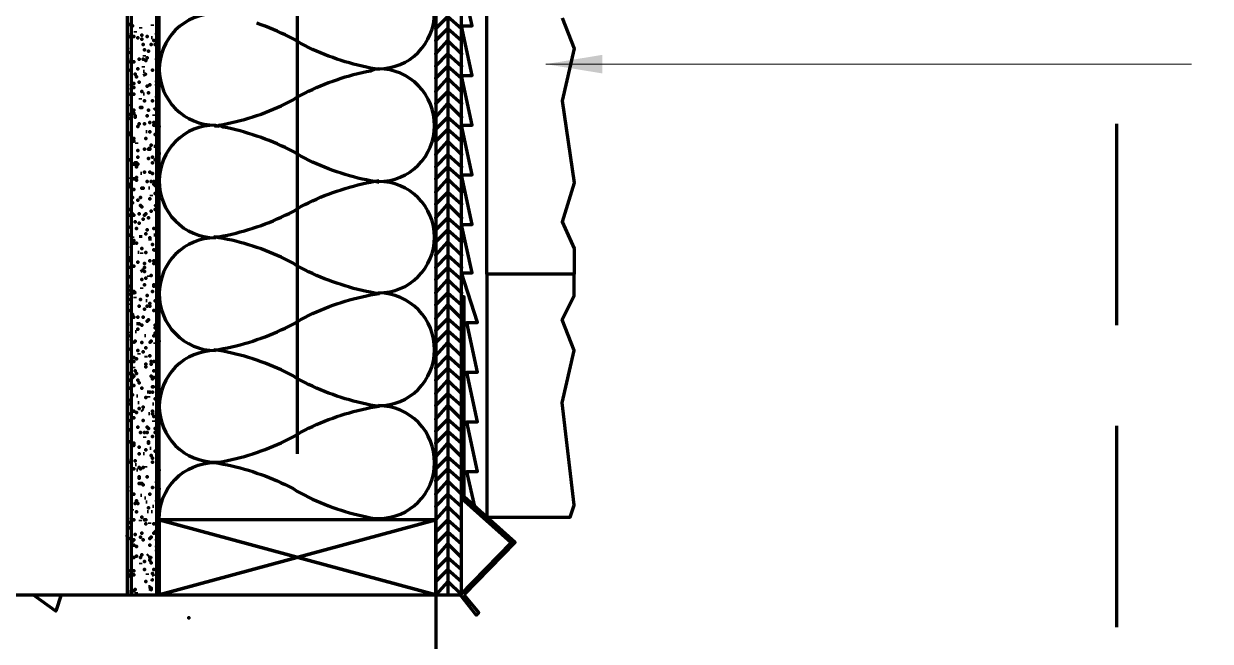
# Model space of a CAD drawing. Extents: x 3 to 185, y 0 to 385.
# Drawn here: x 82.69 to 106.26, y 58.23 to 70.49 of the extents above; entities that cross this region are included whole.
import ezdxf

# ---------------------------------------------------------------- set-up
doc = ezdxf.new("R2010")
doc.units = 0
doc.header["$MEASUREMENT"] = 0
for name, color, linetype, lineweight in [('Dt-Iden', 3, 'Continuous', 20), ('Dt-Line 1', 9, 'Continuous', 0), ('Dt-Line 3', 7, 'Continuous', 15), ('Dt-Line 5', 54, 'Continuous', 50), ('Dt-Text', 121, 'Continuous', 20)]:
    doc.layers.add(name, color=color, linetype=linetype, lineweight=lineweight)
doc.styles.get("Standard").update_dxf_attribs({"font": 'Arial.ttf'})
doc.dimstyles.new('1 Inch', dxfattribs={"dimtxt": 1.09375, "dimasz": 1.125, "dimexe": 1.125, "dimexo": 0.5625, "dimgap": 0.84375, "dimtad": 1, "dimdec": 4, "dimzin": 3, "dimdsep": 46, "dimlunit": 4, "dimtxsty": 'Standard', "dimblk": 'ARCHTICK', "dimcen": 0.5625, "dimdle": 1.125, "dimclrd": 253, "dimclre": 253, "dimclrt": 256, "dimadec": 0, "dimazin": 0, "dimtfac": 0.6, "dimtdec": 4, "dimtix": 1, "dimtmove": 2, "dimatfit": 0, "dimfxl": 1, "dimfrac": 1, "dimtolj": 1, "dimtzin": 0, "dimlwd": 9, "dimlwe": 9, "dimarcsym": 0})

# ---------------------------------------------------------------- blocks, each defined once
blk = doc.blocks.new('_ArchTick')
at = {"color": 0, "linetype": 'ByBlock', "const_width": 0.15}
blk.add_lwpolyline([(-0.5, -0.5), (0.5, 0.5)], dxfattribs=at)

msp = doc.modelspace()

# ---------------------------------------------------------------- linework, layer by layer
at = {"layer": 'Dt-Iden', "linetype": 'Continuous', "lineweight": 211}
for p, q in [((88.135, 61.94667), (88.135, 81.94667)), ((104.40167, 68.50667), (104.40167, 64.50667)), ((104.40167, 62.50667), (104.40167, 58.50667))]:
    msp.add_line(p, q, dxfattribs=at)
at = {"layer": 'Dt-Line 1', "linetype": 'Continuous', "lineweight": 158}
for p, q in [((85.255, 70.45334), (85.255, 70.48)), ((84.90833, 70.34667), (84.90833, 70.32)), ((85.015, 70.42667), (85.015, 70.4)), ((85.255, 70.21333), (85.22833, 70.21333)), ((84.82833, 69.92), (84.82833, 69.89333)), ((85.095, 69.84), (85.095, 69.86667)), ((85.06833, 69.65333), (85.06833, 69.62667)), ((85.095, 69.54667), (85.06833, 69.54667)), ((85.36167, 69.70667), (85.36167, 69.73333)), ((85.335, 69.33333), (85.335, 69.36)), ((85.095, 69.09333), (85.06833, 69.09333)), ((85.015, 68.98667), (85.015, 69.01333)), ((84.82833, 68.8), (84.80167, 68.8)), ((85.28167, 68.69333), (85.28167, 68.66667)), ((84.855, 68.4), (84.82833, 68.4)), ((84.935, 68.13334), (84.935, 68.10667)), ((85.14833, 68.34667), (85.12167, 68.34667)), ((85.38833, 68.29334), (85.36167, 68.29334)), ((85.30833, 68.05333), (85.28167, 68.05333)), ((84.775, 67.41333), (84.775, 67.44)), ((84.855, 67.57333), (84.82833, 67.57333)), ((85.04167, 67.52), (85.015, 67.52)), ((85.20167, 67.22667), (85.175, 67.22667)), ((85.22833, 67.09333), (85.22833, 67.06667)), ((84.775, 66.58667), (84.74833, 66.58667)), ((84.855, 66.26667), (84.855, 66.24)), ((85.30833, 66.29334), (85.28167, 66.29334)), ((84.80167, 65.78667), (84.775, 65.78667)), ((84.98833, 65.94667), (84.96167, 65.94667)), ((85.04167, 65.92), (85.04167, 65.94667)), ((84.80167, 65.65333), (84.775, 65.65333)), ((85.175, 65.49333), (85.175, 65.46667)), ((84.90833, 65.04), (84.90833, 65.06667)), ((85.04167, 65.22667), (85.04167, 65.25333)), ((84.775, 64.93333), (84.775, 64.90667)), ((85.14833, 64.98667), (85.12167, 64.98667)), ((85.38833, 64.85333), (85.36167, 64.85333)), ((84.80167, 64.34667), (84.80167, 64.37333)), ((84.935, 64.37333), (84.90833, 64.37333)), ((85.335, 64.4), (85.30833, 64.4)), ((85.12167, 64.29334), (85.095, 64.29334)), ((85.30833, 64.13334), (85.30833, 64.16)), ((84.98833, 63.92), (84.98833, 63.94667)), ((85.12167, 63.89333), (85.12167, 63.86667)), ((84.88167, 63.65333), (84.88167, 63.68)), ((85.36167, 63.86667), (85.36167, 63.84)), ((84.80167, 62.93333), (84.775, 62.93333)), ((84.96167, 63.09333), (84.935, 63.09333)), ((84.98833, 62.96), (84.96167, 62.96)), ((85.175, 63.09333), (85.175, 63.06667)), ((85.28167, 62.93333), (85.255, 62.93333)), ((85.06833, 62.8), (85.04167, 62.82667)), ((85.20167, 62.74667), (85.175, 62.74667)), ((85.28167, 62.58667), (85.28167, 62.61334)), ((85.095, 62.29334), (85.095, 62.26667)), ((85.22833, 62.05333), (85.20167, 62.05333)), ((85.095, 61.94667), (85.06833, 61.94667)), ((85.38833, 61.76), (85.36167, 61.73333)), ((84.935, 61.73333), (84.90833, 61.73333)), ((84.96167, 61.62667), (84.935, 61.62667)), ((85.12167, 61.68), (85.12167, 61.70667)), ((84.82833, 61.28), (84.82833, 61.30667)), ((84.82833, 61.2), (84.82833, 61.22667)), ((85.04167, 61.12), (85.015, 61.12)), ((85.12167, 61.06667), (85.095, 61.06667)), ((84.855, 60.82667), (84.855, 60.85333)), ((85.14833, 60.98667), (85.12167, 60.98667)), ((85.28167, 60.90667), (85.255, 60.90667)), ((85.015, 60.61334), (85.015, 60.64)), ((85.175, 60.8), (85.14833, 60.8)), ((85.20167, 60.56), (85.20167, 60.58667)), ((85.255, 60.8), (85.22833, 60.8)), ((85.175, 59.94667), (85.14833, 59.92)), ((85.015, 59.78667), (85.015, 59.76)), ((85.335, 59.78667), (85.30833, 59.78667)), ((85.14833, 59.57333), (85.14833, 59.54667)), ((84.935, 59.17333), (84.935, 59.2))]:
    msp.add_line(p, q, dxfattribs=at)
for points in [[(91.38833, 84.90667), (91.12167, 85.14667), (91.12167, 59.14667), (91.12167, 59.14667)], [(84.80167, 70.48), (84.80167, 70.48), (84.80167, 70.48003)], [(89.75755, 67.34226), (89.67169, 67.35662), (89.58614, 67.37245), (89.50094, 67.38974), (89.41608, 67.40848), (89.3316, 67.42867), (89.24751, 67.4503), (89.16383, 67.47336), (89.08058, 67.49785), (88.99777, 67.52377), (88.91542, 67.5511), (88.83356, 67.57984), (88.7522, 67.60998), (88.67135, 67.64152), (88.59104, 67.67445), (88.51128, 67.70877), (88.4321, 67.74446), (88.35351, 67.78153), (88.27553, 67.81996), (88.19817, 67.85976), (88.12146, 67.91267), (88.04474, 67.95381), (87.96738, 67.99359), (87.88939, 68.03202), (87.81079, 68.06908), (87.7316, 68.10476), (87.65184, 68.13907), (87.57153, 68.172), (87.49068, 68.20353), (87.40931, 68.23366), (87.32745, 68.26239), (87.2451, 68.28972), (87.16229, 68.31562), (87.07904, 68.3401), (86.99535, 68.36316), (86.91126, 68.38478), (86.82678, 68.40496), (86.74193, 68.42369), (86.65672, 68.44097), (86.57164, 68.47663), (86.65719, 68.49246), (86.7424, 68.50974), (86.82725, 68.52848), (86.91173, 68.54867), (86.99582, 68.5703), (87.0795, 68.59336), (87.16276, 68.61785), (87.24556, 68.64377), (87.32791, 68.6711), (87.40977, 68.69984), (87.49114, 68.72998), (87.57198, 68.76152), (87.65229, 68.79445), (87.73205, 68.82876), (87.81123, 68.86446), (87.88982, 68.90152), (87.96781, 68.93996), (88.04516, 68.97975), (88.12146, 69.03244), (88.19817, 69.07359), (88.27553, 69.11338), (88.35351, 69.15181), (88.4321, 69.18888), (88.51128, 69.22457), (88.59104, 69.25889), (88.67135, 69.29182), (88.7522, 69.32336), (88.83356, 69.3535), (88.91542, 69.38224), (88.99777, 69.40957), (89.08058, 69.43548), (89.16383, 69.45997), (89.24751, 69.48304), (89.3316, 69.50467), (89.41608, 69.52485), (89.50094, 69.54359), (89.58614, 69.56088), (89.67169, 69.59662), (89.75755, 69.59107), (89.67169, 69.59662), (89.58614, 69.61245), (89.50094, 69.62974), (89.41608, 69.64848), (89.3316, 69.66867), (89.24751, 69.69029), (89.16383, 69.71336), (89.08058, 69.73785), (88.99777, 69.76376), (88.91542, 69.79109), (88.83356, 69.81983), (88.7522, 69.84998), (88.67135, 69.88152), (88.59104, 69.91445), (88.51128, 69.94876), (88.4321, 69.98446), (88.35351, 70.02152), (88.27553, 70.05996), (88.19817, 70.09975), (88.12146, 70.15267), (88.04474, 70.19381), (87.96738, 70.23359), (87.88939, 70.27202), (87.81079, 70.30908), (87.7316, 70.34476), (87.65184, 70.37907), (87.57153, 70.41199), (87.49068, 70.44353), (87.40931, 70.47366), (87.32745, 70.50239)], [(90.88167, 70.4), (91.12167, 70.64), (91.38833, 70.4), (91.38833, 70.4)], [(84.775, 70.24), (84.775, 70.24), (84.775, 70.24002)], [(84.82833, 70.29334), (84.82833, 70.29334), (84.82833, 70.29336)], [(84.855, 70.45334), (84.855, 70.45334), (84.855, 70.45336)], [(84.88167, 70.24), (84.88167, 70.24), (84.88167, 70.24002)], [(85.04167, 70.26667), (85.04167, 70.26667), (85.04167, 70.26669)], [(85.14833, 70.24), (85.14833, 70.24), (85.14833, 70.24002)], [(85.335, 70.29334), (85.36167, 70.21333)], [(90.88167, 70.16), (91.12167, 70.4), (91.38833, 70.16), (91.38833, 70.16)], [(84.82833, 70.21333), (84.82833, 70.21333), (84.82833, 70.21336)], [(84.96167, 70.21333), (84.96167, 70.21333), (84.96167, 70.21336)], [(85.04167, 70.18667), (85.04167, 70.18667), (85.04167, 70.18669)], [(85.06833, 70.08), (85.06833, 70.08), (85.06833, 70.08002)], [(85.22833, 70.08), (85.22833, 70.08), (85.22833, 70.08002)], [(85.28167, 70.16), (85.28167, 70.16), (85.28167, 70.16002)], [(90.88167, 69.89333), (91.12167, 70.16), (91.38833, 69.89333), (91.38833, 69.89333)], [(84.775, 69.92), (84.775, 69.92), (84.775, 69.92002)], [(84.82833, 70), (84.82833, 70), (84.82833, 70.00002)], [(84.82833, 69.78667), (84.82833, 69.78667), (84.82833, 69.7867)], [(84.98833, 69.78667), (84.98833, 69.78667), (84.98833, 69.7867)], [(85.06833, 69.78667), (85.06833, 69.78667), (85.06833, 69.7867)], [(85.095, 69.97334), (85.095, 69.97334), (85.095, 69.97336)], [(85.14833, 69.81334), (85.14833, 69.81334), (85.14833, 69.81336)], [(85.175, 69.94667), (85.175, 69.94667), (85.175, 69.9467)], [(85.335, 69.78667), (85.335, 69.78667), (85.335, 69.7867)], [(90.88167, 69.65333), (91.12167, 69.89333), (91.38833, 69.65333), (91.38833, 69.65333)], [(84.775, 69.73333), (84.775, 69.73333), (84.775, 69.73336)], [(84.775, 69.57333), (84.775, 69.57333), (84.775, 69.57336)], [(84.88167, 69.73333), (84.88167, 69.73333), (84.88167, 69.73336)], [(84.96167, 69.6), (84.96167, 69.6), (84.96167, 69.60002)], [(85.12167, 69.76), (85.12167, 69.76), (85.12167, 69.76002)], [(85.255, 69.57333), (85.255, 69.57333), (85.255, 69.57336)], [(90.88167, 69.41333), (91.12167, 69.65333), (91.38833, 69.41333), (91.38833, 69.41333)], [(84.88167, 69.30667), (84.88167, 69.30667), (84.88167, 69.3067)], [(84.90833, 69.49333), (84.90833, 69.49333), (84.90833, 69.49336)], [(84.935, 69.44), (84.935, 69.44), (84.935, 69.44002)], [(84.98833, 69.33333), (84.98833, 69.33333), (84.98833, 69.33336)], [(85.06833, 69.46667), (85.12167, 69.49333), (85.095, 69.49333)], [(85.36167, 69.46667), (85.36167, 69.46667), (85.36167, 69.4667)], [(90.88167, 69.14667), (91.12167, 69.41333), (91.38833, 69.14667), (91.38833, 69.14667)], [(84.775, 69.09333), (84.775, 69.09333), (84.775, 69.09336)], [(84.82833, 69.28), (84.82833, 69.28), (84.82833, 69.28003)], [(84.82833, 69.2), (84.82833, 69.2), (84.82833, 69.20002)], [(84.88167, 69.22667), (84.88167, 69.22667), (84.88167, 69.22669)], [(85.04167, 69.14667), (85.04167, 69.14667), (85.04167, 69.1467)], [(85.14833, 69.25333), (85.14833, 69.25333), (85.14833, 69.25336)], [(85.175, 69.12), (85.175, 69.12), (85.175, 69.12003)], [(85.20167, 69.28), (85.20167, 69.28), (85.20167, 69.28003)], [(85.335, 69.28), (85.335, 69.28), (85.335, 69.28003)], [(85.36167, 69.22667), (85.36167, 69.22667), (85.36167, 69.22669)], [(90.88167, 68.90667), (91.12167, 69.14667), (91.38833, 68.90667), (91.38833, 68.90667)], [(84.80167, 68.85333), (84.82833, 68.88), (84.82833, 68.85333)], [(85.095, 68.96), (85.095, 68.96), (85.095, 68.96003)], [(85.255, 68.96), (85.255, 68.96), (85.255, 68.96003)], [(90.88167, 68.64), (91.12167, 68.90667), (91.38833, 68.64), (91.38833, 68.64)], [(84.775, 68.61334), (84.775, 68.61334), (84.775, 68.61336)], [(84.80167, 68.69333), (84.80167, 68.69333), (84.80167, 68.69336)], [(84.88167, 68.77333), (84.88167, 68.77333), (84.88167, 68.77336)], [(84.88167, 68.72), (84.88167, 68.72), (84.88167, 68.72002)], [(85.14833, 68.66667), (85.14833, 68.66667), (85.14833, 68.66669)], [(85.175, 68.77333), (85.175, 68.77333), (85.175, 68.77336)], [(85.36167, 68.72), (85.36167, 68.77333), (85.30833, 68.8), (85.28167, 68.77333)], [(90.88167, 68.4), (91.12167, 68.64), (91.38833, 68.4), (91.38833, 68.4)], [(84.96167, 68.45334), (84.96167, 68.45334), (84.96167, 68.45336)], [(84.98833, 68.50667), (84.98833, 68.50667), (84.98833, 68.50669)], [(85.095, 68.50667), (85.095, 68.50667), (85.095, 68.50669)], [(85.20167, 68.53333), (85.20167, 68.53333), (85.20167, 68.53336)], [(85.28167, 68.53333), (85.28167, 68.53333), (85.28167, 68.53336)], [(85.28167, 68.48), (85.28167, 68.48), (85.28167, 68.48003)], [(85.38833, 68.45334), (85.36167, 68.42667), (85.335, 68.45334)], [(86.48578, 68.46226), (86.57118, 68.45679), (86.48531, 68.47114)], [(90.88167, 68.16), (91.12167, 68.4), (91.38833, 68.16), (91.38833, 68.16)], [(84.88167, 68.16), (84.88167, 68.16), (84.88167, 68.16002)], [(85.12167, 68.21333), (85.12167, 68.21333), (85.12167, 68.21336)], [(85.20167, 68.34667), (85.20167, 68.34667), (85.20167, 68.34669)], [(85.30833, 68.29334), (85.30833, 68.29334), (85.30833, 68.29336)], [(85.36167, 68.21333), (85.36167, 68.21333), (85.36167, 68.21336)], [(90.88167, 67.89333), (91.12167, 68.16), (91.38833, 67.89333), (91.38833, 67.89333)], [(84.96167, 67.97334), (84.96167, 67.97334), (84.96167, 67.97336)], [(85.095, 68), (85.095, 68), (85.095, 68.00002)], [(85.22833, 68.08), (85.22833, 68.08), (85.22833, 68.08002)], [(90.88167, 67.65333), (91.12167, 67.89333), (91.38833, 67.65333), (91.38833, 67.65333)], [(84.80167, 67.78667), (84.80167, 67.78667), (84.80167, 67.7867)], [(84.90833, 67.70667), (84.96167, 67.70667), (84.90833, 67.70667), (84.90833, 67.70667), (84.88167, 67.70669)], [(84.935, 67.65333), (84.935, 67.65333), (84.935, 67.65336)], [(84.96167, 67.84), (84.96167, 67.84), (84.96167, 67.84002)], [(85.175, 67.81334), (85.175, 67.81334), (85.175, 67.81336)], [(85.255, 67.84), (85.255, 67.84), (85.255, 67.84002)], [(85.255, 67.73333), (85.255, 67.73333), (85.255, 67.73336)], [(85.30833, 67.78667), (85.30833, 67.78667), (85.30833, 67.7867)], [(85.36167, 67.70667), (85.36167, 67.70667), (85.36167, 67.70669)], [(90.88167, 67.41333), (91.12167, 67.65333), (91.38833, 67.41333), (91.38833, 67.41333)], [(84.88167, 67.41333), (84.88167, 67.41333), (84.88167, 67.41336)], [(84.935, 67.44), (84.935, 67.44), (84.935, 67.44002)], [(85.095, 67.54667), (85.095, 67.54667), (85.095, 67.54669)], [(85.20167, 67.54667), (85.20167, 67.54667), (85.20167, 67.54669)], [(85.255, 67.52), (85.255, 67.52), (85.255, 67.52002)], [(90.88167, 67.14667), (91.12167, 67.41333), (91.38833, 67.14667), (91.38833, 67.14667)], [(84.775, 67.25333), (84.775, 67.30667), (84.775, 67.30667), (84.775, 67.3067)], [(84.88167, 67.2), (84.88167, 67.2), (84.88167, 67.20002)], [(84.935, 67.38667), (84.935, 67.38667), (84.935, 67.38669)], [(85.14833, 67.36), (85.14833, 67.36), (85.14833, 67.36002)], [(85.22833, 67.36), (85.22833, 67.36), (85.22833, 67.36002)], [(85.28167, 67.36), (85.28167, 67.36), (85.28167, 67.36002)], [(85.36167, 67.2), (85.36167, 67.2), (85.36167, 67.20002)], [(84.96167, 66.98667), (84.96167, 66.98667), (84.96167, 66.98669)], [(85.015, 67.04), (85.015, 67.04), (85.015, 67.04002)], [(85.20167, 67.01333), (85.20167, 67.01333), (85.20167, 67.01336)], [(85.30833, 67.12), (85.30833, 67.12), (85.30833, 67.12003)], [(85.36167, 67.12), (85.36167, 67.12), (85.36167, 67.12003)], [(85.36167, 67.01333), (85.36167, 67.01333), (85.36167, 67.01336)], [(90.88167, 66.90667), (91.12167, 67.14667), (91.38833, 66.90667), (91.38833, 66.90667)], [(84.80167, 66.8), (84.80167, 66.8), (84.80167, 66.80003)], [(84.855, 66.93333), (84.855, 66.93333), (84.855, 66.93336)], [(84.98833, 66.72), (84.98833, 66.72), (84.98833, 66.72002)], [(85.22833, 66.77333), (85.22833, 66.77333), (85.22833, 66.77336)], [(85.30833, 66.8), (85.30833, 66.8), (85.30833, 66.80003)], [(90.88167, 66.64), (91.12167, 66.90667), (91.38833, 66.64), (91.38833, 66.64)], [(84.80167, 66.69333), (84.80167, 66.69333), (84.80167, 66.69336)], [(84.90833, 66.56), (84.90833, 66.56), (84.90833, 66.56002)], [(84.98833, 66.53333), (84.98833, 66.53333), (84.98833, 66.53336)], [(85.06833, 66.61334), (85.06833, 66.61334), (85.06833, 66.61336)], [(85.175, 66.64), (85.175, 66.64), (85.175, 66.64003)], [(90.88167, 66.4), (91.12167, 66.64), (91.38833, 66.4), (91.38833, 66.4)], [(84.775, 66.45334), (84.775, 66.45334), (84.775, 66.45336)], [(84.935, 66.42667), (84.935, 66.42667), (84.935, 66.42669)], [(85.015, 66.29334), (85.015, 66.26667), (85.015, 66.24)], [(85.12167, 66.32), (85.12167, 66.32), (85.12167, 66.32002)], [(85.14833, 66.4), (85.14833, 66.4), (85.14833, 66.40002)], [(85.20167, 66.24), (85.20167, 66.18667)], [(85.28167, 66.42667), (85.28167, 66.42667), (85.28167, 66.42669)], [(85.36167, 66.4), (85.36167, 66.4), (85.36167, 66.40002)], [(90.88167, 66.16), (91.12167, 66.4), (91.38833, 66.16), (91.38833, 66.16)], [(84.82833, 66.05333), (84.82833, 66.05333), (84.82833, 66.05336)], [(84.88167, 66.13334), (84.88167, 66.13334), (84.88167, 66.13336)], [(84.935, 66.13334), (84.935, 66.13334), (84.935, 66.13336)], [(85.04167, 66.02667), (85.04167, 66.02667), (85.04167, 66.02669)], [(85.255, 66.10667), (85.255, 66.10667), (85.255, 66.10669)], [(85.36167, 65.94667), (85.335, 65.97334), (85.28167, 66)], [(85.36167, 66.18667), (85.36167, 66.18667), (85.36167, 66.18669)], [(90.88167, 65.89333), (91.12167, 66.16), (91.38833, 65.89333), (91.38833, 65.89333)], [(84.80167, 65.84), (84.80167, 65.84), (84.80167, 65.84002)], [(84.96167, 65.76), (84.96167, 65.76), (84.96167, 65.76002)], [(85.12167, 65.94667), (85.12167, 65.94667), (85.12167, 65.9467)], [(85.20167, 65.78667), (85.20167, 65.78667), (85.20167, 65.7867)], [(85.28167, 65.78667), (85.28167, 65.78667), (85.28167, 65.7867)], [(90.88167, 65.65333), (91.12167, 65.89333), (91.38833, 65.65333), (91.38833, 65.65333)], [(84.88167, 65.68), (84.88167, 65.68), (84.88167, 65.68002)], [(85.015, 65.57333), (85.06833, 65.6), (85.04167, 65.6)], [(85.095, 65.73333), (85.095, 65.73333), (85.095, 65.73336)], [(85.095, 65.65333), (85.095, 65.65333), (85.095, 65.65336)], [(85.095, 65.57333), (85.095, 65.57333), (85.095, 65.57336)], [(85.28167, 65.73333), (85.28167, 65.73333), (85.28167, 65.73336)], [(85.36167, 65.68), (85.36167, 65.68), (85.36167, 65.68002)], [(90.88167, 65.41333), (91.12167, 65.65333), (91.38833, 65.41333), (91.38833, 65.41333)], [(84.80167, 65.46667), (84.80167, 65.46667), (84.80167, 65.4667)], [(85.04167, 65.41333), (85.04167, 65.41333), (85.04167, 65.41336)], [(85.095, 65.30667), (85.095, 65.30667), (85.095, 65.3067)], [(85.12167, 65.44), (85.12167, 65.44), (85.12167, 65.44002)], [(85.22833, 65.49333), (85.22833, 65.49333), (85.22833, 65.49336)], [(90.88167, 65.14667), (91.12167, 65.41333), (91.38833, 65.14667), (91.38833, 65.14667)], [(84.775, 65.28), (84.775, 65.28), (84.775, 65.28003)], [(84.775, 65.2), (84.775, 65.2), (84.775, 65.20002)], [(84.775, 65.12), (84.775, 65.12), (84.775, 65.12003)], [(85.14833, 65.09333), (85.14833, 65.09333), (85.14833, 65.09336)], [(85.255, 65.17333), (85.255, 65.17333), (85.255, 65.17336)], [(85.36167, 65.25333), (85.36167, 65.2), (85.36167, 65.2)], [(90.88167, 64.90667), (91.12167, 65.14667), (91.38833, 64.90667), (91.38833, 64.90667)], [(84.775, 65.01333), (84.775, 65.01333), (84.775, 65.01336)], [(84.98833, 64.88), (84.98833, 64.88), (84.98833, 64.88002)], [(85.015, 65.01333), (85.015, 65.01333), (85.015, 65.01336)], [(85.095, 64.82667), (85.095, 64.82667), (85.095, 64.82669)], [(85.14833, 64.88), (85.14833, 64.88), (85.14833, 64.88002)], [(85.20167, 64.93333), (85.20167, 64.93333), (85.20167, 64.93336)], [(85.20167, 64.88), (85.20167, 64.88), (85.20167, 64.88002)], [(85.30833, 64.98667), (85.30833, 64.98667), (85.30833, 64.98669)], [(90.88167, 64.64), (91.12167, 64.90667), (91.38833, 64.64), (91.38833, 64.64)], [(84.775, 64.8), (84.775, 64.8), (84.775, 64.80003)], [(84.855, 64.72), (84.855, 64.72), (84.855, 64.72002)], [(84.96167, 64.66667), (84.96167, 64.66667), (84.96167, 64.66669)], [(85.06833, 64.66667), (85.06833, 64.66667), (85.06833, 64.66669)], [(85.28167, 64.8), (85.28167, 64.8), (85.28167, 64.80003)], [(85.36167, 64.66667), (85.36167, 64.66667), (85.36167, 64.66669)], [(90.88167, 64.4), (91.12167, 64.64), (91.38833, 64.4), (91.38833, 64.4)], [(84.98833, 64.53333), (84.935, 64.53333)], [(84.96167, 64.42667), (84.96167, 64.42667), (84.96167, 64.42669)], [(85.04167, 64.50667), (85.04167, 64.50667), (85.04167, 64.50669)], [(85.30833, 64.50667), (85.30833, 64.50667), (85.30833, 64.50669)], [(85.30833, 64.45334), (85.30833, 64.45334), (85.30833, 64.45336)], [(85.30833, 64.34667), (85.30833, 64.34667), (85.30833, 64.34669)], [(90.88167, 64.16), (91.12167, 64.4), (91.38833, 64.16), (91.38833, 64.16)], [(84.775, 64.29334), (84.775, 64.29334), (84.775, 64.29336)], [(84.82833, 64.21333), (84.82833, 64.21333), (84.82833, 64.21336)], [(85.04167, 64.16), (85.04167, 64.16), (85.04167, 64.16002)], [(85.28167, 64.29334), (85.28167, 64.29334), (85.28167, 64.29336)], [(90.88167, 63.89333), (91.12167, 64.16), (91.38833, 63.89333), (91.38833, 63.89333)], [(84.775, 64.02667), (84.775, 64.02667), (84.775, 64.02669)], [(84.96167, 64), (84.96167, 64), (84.96167, 64.00002)], [(85.06833, 63.97334), (85.06833, 63.97334), (85.06833, 63.97336)], [(85.12167, 64.05333), (85.12167, 64.05333), (85.12167, 64.05336)], [(85.20167, 63.89333), (85.20167, 63.89333), (85.20167, 63.89336)], [(90.88167, 63.65333), (91.12167, 63.89333), (91.38833, 63.65333), (91.38833, 63.65333)], [(84.775, 63.78667), (84.775, 63.78667), (84.775, 63.7867)], [(84.88167, 63.86667), (84.88167, 63.86667), (84.88167, 63.86669)], [(84.88167, 63.78667), (84.88167, 63.78667), (84.88167, 63.7867)], [(84.935, 63.84), (84.935, 63.84), (84.935, 63.84002)], [(85.12167, 63.73333), (85.12167, 63.73333), (85.12167, 63.73336)], [(85.12167, 63.68), (85.12167, 63.68), (85.12167, 63.68002)], [(85.22833, 63.78667), (85.22833, 63.78667), (85.22833, 63.7867)], [(85.22833, 63.73333), (85.22833, 63.73333), (85.22833, 63.73336)], [(85.28167, 63.78667), (85.28167, 63.78667), (85.28167, 63.7867)], [(85.36167, 63.65333), (85.36167, 63.65333), (85.36167, 63.65336)], [(90.88167, 63.41333), (91.12167, 63.65333), (91.38833, 63.41333), (91.38833, 63.41333)], [(84.80167, 63.54667), (84.80167, 63.54667), (84.80167, 63.54669)], [(84.80167, 63.41333), (84.80167, 63.41333), (84.80167, 63.41336)], [(84.90833, 63.6), (84.90833, 63.6), (84.90833, 63.60002)], [(84.935, 63.54667), (84.935, 63.54667), (84.935, 63.54669)], [(84.96167, 63.41333), (84.96167, 63.41333), (84.96167, 63.41336)], [(85.22833, 63.49333), (85.22833, 63.49333), (85.22833, 63.49336)], [(85.28167, 63.6), (85.28167, 63.6), (85.28167, 63.60002)], [(85.36167, 63.44), (85.36167, 63.44), (85.36167, 63.44002)], [(90.88167, 63.14667), (91.12167, 63.41333), (91.38833, 63.14667), (91.38833, 63.14667)], [(84.88167, 63.30667), (84.88167, 63.30667), (84.88167, 63.3067)], [(84.98833, 63.36), (84.98833, 63.36), (84.98833, 63.36002)], [(85.04167, 63.25333), (85.04167, 63.25333), (85.04167, 63.25336)], [(85.20167, 63.17333), (85.14833, 63.17333)], [(85.255, 63.17333), (85.255, 63.17333), (85.255, 63.17336)], [(84.775, 63.01333), (84.775, 63.01333), (84.775, 63.01336)], [(85.12167, 63.06667), (85.12167, 63.06667), (85.12167, 63.06669)], [(85.30833, 63.04), (85.30833, 63.04), (85.30833, 63.04002)], [(85.36167, 63.14667), (85.36167, 63.14667), (85.36167, 63.1467)], [(90.88167, 62.90667), (91.12167, 63.14667), (91.38833, 62.90667), (91.38833, 62.90667)], [(84.775, 62.74667), (84.775, 62.74667), (84.775, 62.74669)], [(84.88167, 62.8), (84.88167, 62.8), (84.88167, 62.80003)], [(84.935, 62.77333), (84.935, 62.77333), (84.935, 62.77336)], [(84.98833, 62.85333), (84.98833, 62.85333), (84.98833, 62.85336)], [(85.06833, 62.88), (85.06833, 62.88), (85.06833, 62.88002)], [(85.255, 62.8), (85.255, 62.8), (85.255, 62.80003)], [(85.255, 62.74667), (85.255, 62.74667), (85.255, 62.74669)], [(85.335, 62.77333), (85.335, 62.77333), (85.335, 62.77336)], [(90.88167, 62.64), (91.12167, 62.90667), (91.38833, 62.64), (91.38833, 62.64)], [(84.775, 62.61334), (84.775, 62.61334), (84.775, 62.61336)], [(84.88167, 62.66667), (84.88167, 62.66667), (84.88167, 62.66669)], [(84.96167, 62.48), (84.96167, 62.48), (84.96167, 62.48003)], [(85.06833, 62.61334), (85.06833, 62.61334), (85.06833, 62.61336)], [(85.28167, 62.69333), (85.28167, 62.69333), (85.28167, 62.69336)], [(90.88167, 62.4), (91.12167, 62.64), (91.38833, 62.4), (91.38833, 62.4)], [(85.015, 62.37333), (85.015, 62.37333), (85.015, 62.37336)], [(85.095, 62.37333), (85.095, 62.37333), (85.095, 62.37336)], [(85.14833, 62.37333), (85.14833, 62.37333), (85.14833, 62.37336)], [(85.255, 62.29334), (85.255, 62.29334), (85.255, 62.29336)], [(85.30833, 62.45334), (85.30833, 62.45334), (85.30833, 62.45336)], [(85.30833, 62.37333), (85.30833, 62.37333), (85.30833, 62.37336)], [(90.88167, 62.16), (91.12167, 62.4), (91.38833, 62.16), (91.38833, 62.16)], [(84.80167, 62.18667), (84.80167, 62.18667), (84.80167, 62.18669)], [(84.98833, 62.08), (84.98833, 62.08), (84.98833, 62.08002)], [(85.12167, 62.02667), (85.12167, 62.02667), (85.12167, 62.02669)], [(85.30833, 62), (85.30833, 62), (85.30833, 62.00002)], [(85.36167, 62.18667), (85.36167, 62.13334)], [(90.88167, 61.89333), (91.12167, 62.16), (91.38833, 61.89333), (91.38833, 61.89333)], [(84.775, 61.78667), (84.775, 61.78667), (84.775, 61.7867)], [(84.82833, 61.84), (84.82833, 61.84), (84.82833, 61.84002)], [(84.90833, 61.81334), (84.90833, 61.81334), (84.90833, 61.81336)], [(84.98833, 61.94667), (84.98833, 61.94667), (84.98833, 61.9467)], [(85.22833, 61.92), (85.22833, 61.92), (85.22833, 61.92002)], [(85.255, 61.86667), (85.255, 61.86667), (85.255, 61.86669)], [(85.255, 61.78667), (85.255, 61.78667), (85.255, 61.7867)], [(90.88167, 61.65333), (91.12167, 61.89333), (91.38833, 61.65333), (91.38833, 61.65333)], [(84.88167, 61.65333), (84.88167, 61.65333), (84.88167, 61.65336)], [(85.06833, 61.68), (85.06833, 61.68), (85.06833, 61.68002)], [(90.88167, 61.41333), (91.12167, 61.65333), (91.38833, 61.41333), (91.38833, 61.41333)], [(85.14833, 61.49333), (85.14833, 61.49333), (85.14833, 61.49336)], [(85.335, 61.38667), (85.335, 61.38667), (85.335, 61.38669)], [(85.36167, 61.49333), (85.36167, 61.49333), (85.36167, 61.49336)], [(90.88167, 61.14667), (91.12167, 61.41333), (91.38833, 61.14667)], [(84.88167, 61.14667), (84.88167, 61.14667), (84.88167, 61.1467)], [(85.20167, 61.14667), (85.20167, 61.14667), (85.20167, 61.1467)], [(85.255, 61.28), (85.255, 61.28), (85.255, 61.28003)], [(85.335, 61.28), (85.335, 61.28), (85.335, 61.28003)], [(85.36167, 61.14667), (85.36167, 61.14667), (85.36167, 61.1467)], [(85.38833, 61.25333), (85.38833, 61.25333), (85.38833, 61.25336)], [(90.88167, 60.90667), (91.12167, 61.14667), (91.38833, 60.90667)], [(84.90833, 60.96), (84.90833, 60.96), (84.90833, 60.96003)], [(84.935, 61.01333), (84.935, 61.01333), (84.935, 61.01336)], [(84.96167, 60.96), (84.96167, 60.96), (84.96167, 60.96003)], [(85.175, 60.88), (85.175, 60.88), (85.175, 60.88002)], [(90.88167, 60.64), (91.12167, 60.90667), (91.38833, 60.64)], [(84.80167, 60.58667), (84.80167, 60.58667), (84.80167, 60.58669)], [(84.855, 60.64003), (84.88167, 60.64003)], [(84.935, 60.8), (84.935, 60.8), (84.935, 60.80003)], [(85.04167, 60.69333), (85.04167, 60.69333), (85.04167, 60.69336)], [(90.88167, 60.4), (91.12167, 60.64), (91.38833, 60.4)], [(84.80167, 60.48), (84.80167, 60.48), (84.80167, 60.48003)], [(84.90833, 60.34667), (84.90833, 60.34667), (84.90833, 60.34669)], [(85.04167, 60.37333), (85.04167, 60.37333), (85.04167, 60.37336)], [(85.12167, 60.56), (85.12167, 60.56), (85.12167, 60.56002)], [(85.28167, 60.56), (85.28167, 60.56), (85.28167, 60.56002)], [(85.335, 60.42667), (85.28167, 60.37333), (85.28167, 60.37333), (85.28167, 60.37336)], [(90.88167, 60.16), (91.12167, 60.4), (91.38833, 60.16)], [(84.74833, 60.32), (84.74833, 60.32), (84.74833, 60.32002)], [(84.775, 60.26667), (84.775, 60.26667), (84.775, 60.26669)], [(84.88167, 60.13334), (84.88167, 60.13334), (84.88167, 60.13336)], [(84.935, 60.10667), (84.935, 60.10667), (84.935, 60.10669)], [(85.015, 60.29334), (85.015, 60.29334), (85.015, 60.29336)], [(85.06833, 60.24), (85.06833, 60.24), (85.06833, 60.24002)], [(85.20167, 60.13334), (85.20167, 60.13334), (85.20167, 60.13336)], [(85.335, 60.24), (85.335, 60.24), (85.335, 60.24002)], [(90.88167, 59.89333), (91.12167, 60.16), (91.38833, 59.89333)], [(84.88167, 59.89333), (84.88167, 59.89333), (84.88167, 59.89336)], [(84.935, 59.92), (84.935, 59.92), (84.935, 59.92002)], [(85.015, 59.89333), (85.015, 59.89333), (85.015, 59.89336)], [(85.04167, 59.94667), (85.04167, 59.94667), (85.04167, 59.9467)], [(85.335, 60.02667), (85.335, 60.02667), (85.335, 60.02669)], [(90.88167, 59.65333), (91.12167, 59.89333), (91.38833, 59.65333)], [(85.095, 59.81334), (85.095, 59.81334), (85.095, 59.81336)], [(85.095, 59.65333), (85.095, 59.65333), (85.095, 59.65336)], [(85.20167, 59.84), (85.20167, 59.84), (85.20167, 59.84002)], [(85.22833, 59.78667), (85.22833, 59.78667), (85.22833, 59.7867)], [(85.28167, 59.65333), (85.28167, 59.65333), (85.28167, 59.65336)], [(90.88167, 59.41333), (91.12167, 59.65333), (91.38833, 59.41333)], [(84.775, 59.62667), (84.775, 59.62667), (84.775, 59.6267)], [(84.88167, 59.62667), (84.88167, 59.62667), (84.88167, 59.6267)], [(84.88167, 59.54667), (84.88167, 59.54667), (84.88167, 59.54669)], [(85.12167, 59.41333), (85.12167, 59.41333), (85.12167, 59.41336)], [(85.22833, 59.46667), (85.255, 59.44), (85.255, 59.46667)], [(85.255, 59.57333), (85.28167, 59.52)], [(85.36167, 59.62667), (85.36167, 59.62667), (85.36167, 59.6267)], [(85.38833, 59.41333), (85.38833, 59.41333), (85.38833, 59.41336)], [(91.38833, 59.14667), (91.12167, 59.41333), (90.88167, 59.14667)], [(85.175, 59.30667), (85.20167, 59.30667), (85.175, 59.30667)], [(85.22833, 59.28), (85.20167, 59.22667)], [(83.44167, 59.14667), (83.335, 58.82667), (82.88167, 59.14667)], [(85.975, 58.69333), (85.975, 58.69333), (85.975, 58.69336)]]:
    msp.add_lwpolyline(points, dxfattribs=at)
for points in [[(85.36167, 60.64), (85.38834, 60.65333, -0.41421767), (86.48531, 61.77781), (86.57118, 61.76346), (86.65672, 61.74764), (86.74193, 61.73036), (86.82678, 61.71163), (86.91126, 61.69145), (86.99535, 61.66983), (87.07904, 61.64677), (87.16229, 61.62229), (87.2451, 61.59638), (87.32745, 61.56906), (87.40931, 61.54033), (87.49068, 61.51019), (87.57153, 61.47866), (87.65184, 61.44574), (87.7316, 61.41143), (87.81079, 61.37574), (87.88939, 61.33869), (87.96738, 61.30026), (88.04474, 61.26047), (88.12146, 61.20757), (88.19817, 61.16642), (88.27553, 61.12663), (88.35351, 61.0882), (88.4321, 61.05113), (88.51128, 61.01544), (88.59104, 60.98112), (88.67135, 60.94819), (88.7522, 60.91665), (88.83356, 60.88651), (88.91542, 60.85777), (88.99777, 60.83044), (89.08058, 60.80452), (89.16383, 60.78003), (89.24751, 60.75697), (89.3316, 60.73534), (89.41608, 60.71515), (89.50094, 60.69641), (89.58614, 60.67912), (89.67169, 60.66329), (89.74833, 60.66667, 0.41421325), (90.855, 61.77333, 0.41421546), (89.74833, 62.90667, 0.41421545), (90.855, 64.01333, 0.41421644), (89.74833, 65.14667, 0.41421447), (90.855, 66.25333, 0.41421546), (89.74833, 67.36, 0.41421644), (90.855, 68.46667, 0.41421447), (89.74833, 69.6, 0.41421545), (90.855, 70.70667, 0.41421424)], [(86.495, 70.69333, 0.41421545), (85.38833, 69.58667, 0.41421447), (86.495, 68.48, 0.41421424), (85.38833, 67.37333, 0.41421546), (86.495, 66.24, 0.41421447), (85.38833, 65.13334, 0.41421644), (86.495, 64, 0.41421546), (85.38833, 62.89333, 0.41421668), (86.495, 61.78667), (86.57164, 61.78329), (86.65719, 61.79912), (86.7424, 61.81641), (86.82725, 61.83515), (86.91173, 61.85534), (86.99582, 61.87696), (87.0795, 61.90003), (87.16276, 61.92452), (87.24556, 61.95043), (87.32791, 61.97776), (87.40977, 62.0065), (87.49114, 62.03664), (87.57198, 62.06818), (87.65229, 62.10111), (87.73205, 62.13543), (87.81123, 62.17112), (87.88982, 62.20819), (87.96781, 62.24662), (88.04516, 62.28642), (88.12187, 62.32756), (88.19817, 62.38025), (88.27553, 62.42004), (88.35351, 62.45847), (88.4321, 62.49554), (88.51128, 62.53123), (88.59104, 62.56555), (88.67135, 62.59848), (88.7522, 62.63002), (88.83356, 62.66016), (88.91542, 62.6889), (88.99777, 62.71623), (89.08058, 62.74215), (89.16383, 62.76664), (89.24751, 62.7897), (89.3316, 62.81133), (89.41608, 62.83152), (89.50094, 62.85026), (89.58614, 62.86755), (89.67169, 62.88338), (89.75755, 62.89774), (89.67169, 62.90329), (89.58614, 62.91912), (89.50094, 62.9364), (89.41608, 62.95514), (89.3316, 62.97533), (89.24751, 62.99696), (89.16383, 63.02002), (89.08058, 63.04452), (88.99777, 63.07043), (88.91542, 63.09776), (88.83356, 63.1265), (88.7522, 63.15664), (88.67135, 63.18818), (88.59104, 63.22111), (88.51128, 63.25543), (88.4321, 63.29112), (88.35351, 63.32819), (88.27553, 63.36662), (88.19817, 63.40642), (88.12146, 63.44756), (88.04474, 63.50048), (87.96738, 63.54026), (87.88939, 63.57869), (87.81079, 63.61575), (87.7316, 63.65143), (87.65184, 63.68574), (87.57153, 63.71866), (87.49068, 63.75019), (87.40931, 63.78033), (87.32745, 63.80906), (87.2451, 63.83638), (87.16229, 63.86229), (87.07904, 63.88677), (86.99535, 63.90982), (86.91126, 63.93145), (86.82678, 63.95162), (86.74193, 63.97036), (86.65672, 63.98764), (86.57118, 64.00346), (86.48531, 64.01781), (86.57164, 64.02329), (86.65719, 64.03912), (86.7424, 64.0564), (86.82725, 64.07515), (86.91173, 64.09533), (86.99582, 64.11696), (87.0795, 64.14003), (87.16276, 64.16452), (87.24556, 64.19043), (87.32791, 64.21776), (87.40977, 64.2465), (87.49114, 64.27665), (87.57198, 64.30819), (87.65229, 64.34112), (87.73205, 64.37544), (87.81123, 64.41113), (87.88982, 64.4482), (87.96781, 64.48663), (88.04516, 64.52642), (88.12187, 64.56757), (88.19817, 64.62025), (88.27553, 64.66004), (88.35351, 64.69847), (88.4321, 64.73554), (88.51128, 64.77123), (88.59104, 64.80555), (88.67135, 64.83848), (88.7522, 64.87002), (88.83356, 64.90016), (88.91542, 64.9289), (88.99777, 64.95623), (89.08058, 64.98215), (89.16383, 65.00664), (89.24751, 65.0297), (89.3316, 65.05133), (89.41608, 65.07152), (89.50094, 65.09026), (89.58614, 65.10755), (89.67169, 65.12338), (89.75755, 65.13775), (89.67169, 65.14329), (89.58614, 65.15912), (89.50094, 65.17641), (89.41608, 65.19515), (89.3316, 65.21534), (89.24751, 65.23697), (89.16383, 65.26003), (89.08058, 65.28452), (88.99777, 65.31043), (88.91542, 65.33776), (88.83356, 65.3665), (88.7522, 65.39665), (88.67135, 65.42818), (88.59104, 65.46112), (88.51128, 65.49543), (88.4321, 65.53113), (88.35351, 65.56819), (88.27553, 65.60662), (88.19817, 65.64642), (88.12146, 65.68756), (88.04474, 65.74047), (87.96738, 65.78026), (87.88939, 65.81868), (87.81079, 65.85574), (87.7316, 65.89143), (87.65184, 65.92574), (87.57153, 65.95866), (87.49068, 65.99019), (87.40931, 66.02033), (87.32745, 66.04906), (87.2451, 66.07638), (87.16229, 66.10229), (87.07904, 66.12677), (86.99535, 66.14983), (86.91126, 66.17145), (86.82678, 66.19163), (86.74193, 66.21036), (86.65672, 66.22764), (86.57118, 66.24346), (86.48531, 66.25781), (86.57164, 66.26329), (86.65719, 66.27912), (86.7424, 66.2964), (86.82725, 66.31514), (86.91173, 66.33533), (86.99582, 66.35696), (87.0795, 66.38002), (87.16276, 66.40452), (87.24556, 66.43043), (87.32791, 66.45776), (87.40977, 66.4865), (87.49114, 66.51664), (87.57198, 66.54818), (87.65229, 66.58111), (87.73205, 66.61543), (87.81123, 66.65112), (87.88982, 66.68819), (87.96781, 66.72662), (88.04516, 66.76642), (88.12187, 66.80756), (88.19817, 66.86025), (88.27553, 66.90004), (88.35351, 66.93847), (88.4321, 66.97554), (88.51128, 67.01123), (88.59104, 67.04555), (88.67135, 67.07848), (88.7522, 67.11002), (88.83356, 67.14016), (88.91542, 67.1689), (88.99777, 67.19623), (89.08058, 67.22215), (89.16383, 67.24664), (89.24751, 67.2697), (89.3316, 67.29133), (89.41608, 67.31152), (89.50094, 67.33026), (89.58614, 67.34755), (89.67169, 67.36338), (89.75755, 67.37774)]]:
    msp.add_lwpolyline(points, format="xyb", dxfattribs=at)
for points in [[(85.335, 70.08), (85.335, 70.08002), (85.30833, 70.08)], [(84.88167, 69.09333), (84.88167, 69.09336), (84.88167, 69.09333)], [(85.015, 68.82667), (85.015, 68.82669), (85.04167, 68.82667)], [(84.88167, 68.21333), (84.88167, 68.21336), (84.88167, 68.21333)], [(85.20167, 68), (85.175, 68), (85.175, 68.00002), (85.20167, 68.02667)], [(85.38833, 67.92), (85.38833, 67.92002), (85.38833, 67.89333)], [(85.06833, 67.22667), (85.06833, 67.22669), (85.04167, 67.22667)], [(85.30833, 67.28), (85.30833, 67.28003), (85.28167, 67.30667), (85.28167, 67.30667)], [(84.855, 67.04), (84.855, 67.04002), (84.855, 67.04)], [(84.855, 66.72), (84.855, 66.72002), (84.88167, 66.69333), (84.88167, 66.69333)], [(85.015, 66.88), (85.015, 66.88002), (85.04167, 66.85333), (85.04167, 66.85333)], [(85.095, 66.69333), (85.095, 66.69336), (85.12167, 66.72), (85.12167, 66.72)], [(85.335, 66.88), (85.335, 66.88002), (85.30833, 66.88)], [(84.88167, 66.18667), (84.88167, 66.18669), (84.855, 66.16)], [(85.36167, 65.30667), (85.36167, 65.3067), (85.36167, 65.30667)], [(84.88167, 65.14667), (84.88167, 65.17336), (84.90833, 65.14667)], [(84.88167, 64.66667), (84.88167, 64.66669), (84.88167, 64.66667)], [(85.14833, 64.58667), (85.14833, 64.58669), (85.175, 64.61334), (85.175, 64.61334)], [(84.82833, 64.53333), (84.82833, 64.53336), (84.82833, 64.50667)], [(84.90833, 64.18667), (84.90833, 64.18669), (84.88167, 64.16)], [(85.22833, 64.18667), (85.22833, 64.18669), (85.20167, 64.16)], [(85.38833, 64.18667), (85.38833, 64.18669), (85.36167, 64.16), (85.36167, 64.16)], [(84.88167, 63.49333), (84.855, 63.46667), (84.855, 63.4667), (84.88167, 63.49336), (84.855, 63.52)], [(85.28167, 63.46667), (85.28167, 63.4667), (85.255, 63.44), (85.255, 63.44)], [(85.255, 63.28), (85.255, 63.28003), (85.28167, 63.28)], [(85.14833, 62.48), (85.14833, 62.48003), (85.175, 62.45334), (85.175, 62.45334)], [(84.80167, 62.42667), (84.80167, 62.42669), (84.82833, 62.42667)], [(84.88167, 62.13334), (84.88167, 62.16002), (84.88167, 62.10667)], [(85.015, 61.65333), (85.015, 61.65336), (84.98833, 61.68), (84.98833, 61.68)], [(85.38833, 61.62667), (85.38833, 61.6267), (85.36167, 61.62667)], [(84.98833, 61.49333), (84.98833, 61.49336), (84.98833, 61.46667)], [(85.04167, 61.36), (84.98833, 61.36), (84.98833, 61.36002), (85.04167, 61.36002), (85.06833, 61.33333)], [(85.095, 60.64), (85.095, 60.64003), (85.12167, 60.64)], [(84.855, 60.21333), (84.88167, 60.24), (84.855, 60.24)], [(85.22833, 60.29334), (85.22833, 60.29336), (85.20167, 60.26667), (85.20167, 60.26667)], [(85.335, 60.10667), (85.335, 60.10669), (85.36167, 60.13334), (85.36167, 60.13334)], [(85.20167, 59.89333), (85.20167, 59.89336), (85.22833, 59.89333)], [(84.775, 59.54667), (84.775, 59.54669), (84.775, 59.52)], [(84.82833, 59.54667), (84.82833, 59.54669), (84.82833, 59.52)], [(84.82833, 59.22667), (84.82833, 59.22669), (84.82833, 59.2)], [(84.88167, 59.22667), (84.88167, 59.22669), (84.90833, 59.25333), (84.90833, 59.25333)]]:
    msp.add_lwpolyline(points, close=True, dxfattribs=at)
for p in [(84.80167, 70.48), (84.775, 70.24), (84.82833, 70.29334), (84.855, 70.45334), (84.88167, 70.24), (85.04167, 70.26667), (85.14833, 70.24), (85.335, 70.29334), (90.88167, 70.4), (91.38833, 70.4), (84.82833, 70.21333), (84.96167, 70.21333), (85.04167, 70.18667), (85.06833, 70.08), (85.22833, 70.08), (85.28167, 70.16), (85.30833, 70.08), (85.335, 70.08), (90.88167, 70.16), (91.38833, 70.16), (84.775, 69.92), (84.82833, 70), (84.82833, 69.78667), (84.98833, 69.78667), (85.06833, 69.78667), (85.095, 69.97334), (85.14833, 69.81334), (85.175, 69.94667), (85.335, 69.78667), (90.88167, 69.89333), (91.38833, 69.89333), (84.775, 69.73333), (84.775, 69.57333), (84.88167, 69.73333), (84.96167, 69.6), (85.12167, 69.76), (85.255, 69.57333), (90.88167, 69.65333), (91.38833, 69.65333), (84.88167, 69.30667), (84.90833, 69.49333), (84.935, 69.44), (84.98833, 69.33333), (85.36167, 69.46667), (90.88167, 69.41333), (91.38833, 69.41333), (84.775, 69.09333), (84.82833, 69.28), (84.82833, 69.2), (84.88167, 69.22667), (84.88167, 69.09333), (84.88167, 69.09333), (85.04167, 69.14667), (85.14833, 69.25333), (85.175, 69.12), (85.20167, 69.28), (85.335, 69.28), (85.36167, 69.22667), (90.88167, 69.14667), (91.38833, 69.14667), (85.015, 68.82667), (85.04167, 68.82667), (85.095, 68.96), (85.255, 68.96), (85.335, 69.04), (90.88167, 68.90667), (91.38833, 68.90667), (84.775, 68.61334), (84.80167, 68.69333), (84.88167, 68.77333), (84.88167, 68.72), (84.90833, 68.66667), (84.90833, 68.64), (85.14833, 68.66667), (85.175, 68.77333), (85.36167, 68.72), (90.88167, 68.64), (91.38833, 68.64), (84.96167, 68.45334), (84.98833, 68.50667), (85.095, 68.50667), (85.20167, 68.53333), (85.28167, 68.53333), (85.28167, 68.48), (85.335, 68.45334), (85.36167, 68.42667), (85.38833, 68.45334), (90.88167, 68.4), (91.38833, 68.4), (84.80167, 68.32), (84.80167, 68.29334), (84.88167, 68.21333), (84.88167, 68.21333), (84.88167, 68.16), (85.12167, 68.21333), (85.20167, 68.34667), (85.30833, 68.29334), (85.36167, 68.21333), (90.88167, 68.16), (91.38833, 68.16), (84.96167, 67.97334), (85.095, 68), (85.175, 68), (85.20167, 68), (85.22833, 68.08), (85.38833, 67.92), (90.88167, 67.89333), (91.38833, 67.89333), (84.80167, 67.78667), (84.88167, 67.70667), (84.90833, 67.73333), (84.90833, 67.70667), (84.90833, 67.70667), (84.935, 67.73333), (84.935, 67.65333), (84.96167, 67.84), (84.96167, 67.70667), (85.175, 67.81334), (85.255, 67.84), (85.255, 67.73333), (85.30833, 67.78667), (85.36167, 67.70667), (90.88167, 67.65333), (91.38833, 67.65333), (84.88167, 67.41333), (84.935, 67.44), (85.095, 67.54667), (85.20167, 67.54667), (85.255, 67.52), (90.88167, 67.41333), (91.38833, 67.41333), (84.775, 67.30667), (84.775, 67.25333), (84.80167, 67.28), (84.88167, 67.2), (84.935, 67.38667), (85.04167, 67.22667), (85.06833, 67.22667), (85.14833, 67.36), (85.22833, 67.36), (85.28167, 67.36), (85.28167, 67.30667), (85.30833, 67.28), (85.36167, 67.2), (84.855, 67.04), (84.96167, 66.98667), (85.015, 67.04), (85.20167, 67.01333), (85.30833, 67.12), (85.36167, 67.12), (85.36167, 67.01333), (90.88167, 67.14667), (91.38833, 67.14667), (84.80167, 66.8), (84.855, 66.93333), (84.855, 66.72), (84.98833, 66.72), (85.015, 66.88), (85.04167, 66.85333), (85.12167, 66.72), (85.22833, 66.77333), (85.30833, 66.8), (85.335, 66.88), (90.88167, 66.90667), (91.38833, 66.90667), (84.80167, 66.69333), (84.88167, 66.69333), (84.90833, 66.56), (84.98833, 66.53333), (85.06833, 66.61334), (85.095, 66.69333), (85.175, 66.64), (85.36167, 66.69333), (85.36167, 66.66667), (90.88167, 66.64), (91.38833, 66.64), (84.775, 66.45334), (84.80167, 66.29334), (84.935, 66.42667), (85.12167, 66.32), (85.14833, 66.4), (85.20167, 66.24), (85.28167, 66.42667), (85.36167, 66.4), (90.88167, 66.4), (91.38833, 66.4), (84.82833, 66.05333), (84.88167, 66.18667), (84.88167, 66.13334), (84.935, 66.13334), (85.04167, 66.02667), (85.255, 66.10667), (85.28167, 66), (85.36167, 66.18667), (90.88167, 66.16), (91.38833, 66.16), (84.80167, 65.84), (84.96167, 65.76), (85.12167, 65.94667), (85.20167, 65.78667), (85.28167, 65.78667), (85.36167, 65.94667), (90.88167, 65.89333), (91.38833, 65.89333), (84.88167, 65.68), (85.095, 65.73333), (85.095, 65.65333), (85.095, 65.57333), (85.28167, 65.73333), (85.36167, 65.68), (90.88167, 65.65333), (91.38833, 65.65333), (84.80167, 65.46667), (85.04167, 65.41333), (85.095, 65.30667), (85.12167, 65.44), (85.22833, 65.49333), (85.28167, 65.30667), (85.36167, 65.30667), (85.36167, 65.30667), (90.88167, 65.41333), (91.38833, 65.41333), (84.775, 65.28), (84.775, 65.2), (84.775, 65.12), (84.88167, 65.17333), (84.88167, 65.14667), (85.14833, 65.09333), (85.255, 65.17333), (85.28167, 65.28), (85.36167, 65.25333), (85.36167, 65.17333), (90.88167, 65.14667), (91.38833, 65.14667), (84.775, 65.01333), (84.98833, 64.88), (85.015, 65.01333), (85.095, 64.82667), (85.14833, 64.88), (85.20167, 64.93333), (85.20167, 64.88), (85.30833, 64.98667), (90.88167, 64.90667), (91.38833, 64.90667), (84.775, 64.8), (84.855, 64.72), (84.88167, 64.66667), (84.88167, 64.66667), (84.96167, 64.66667), (85.06833, 64.66667), (85.14833, 64.58667), (85.175, 64.61334), (85.28167, 64.8), (85.36167, 64.66667), (90.88167, 64.64), (91.38833, 64.64), (84.82833, 64.53333), (84.82833, 64.50667), (84.96167, 64.42667), (84.98833, 64.53333), (85.04167, 64.50667), (85.30833, 64.50667), (85.30833, 64.45334), (85.30833, 64.34667), (90.88167, 64.4), (91.38833, 64.4), (84.775, 64.29334), (84.82833, 64.21333), (84.90833, 64.18667), (85.04167, 64.16), (85.22833, 64.18667), (85.28167, 64.29334), (85.36167, 64.16), (85.38833, 64.18667), (90.88167, 64.16), (91.38833, 64.16), (84.775, 64.02667), (84.96167, 64), (85.06833, 63.97334), (85.12167, 64.05333), (85.20167, 63.89333), (90.88167, 63.89333), (91.38833, 63.89333), (84.775, 63.78667), (84.88167, 63.86667), (84.88167, 63.78667), (84.935, 63.84), (85.12167, 63.73333), (85.12167, 63.68), (85.22833, 63.78667), (85.22833, 63.73333), (85.28167, 63.78667), (85.36167, 63.65333), (90.88167, 63.65333), (91.38833, 63.65333), (84.80167, 63.54667), (84.80167, 63.41333), (84.855, 63.52), (84.855, 63.46667), (84.88167, 63.49333), (84.90833, 63.6), (84.935, 63.54667), (84.96167, 63.41333), (85.22833, 63.49333), (85.255, 63.44), (85.28167, 63.6), (85.28167, 63.46667), (85.36167, 63.44), (90.88167, 63.41333), (91.38833, 63.41333), (84.80167, 63.25333), (84.88167, 63.30667), (84.98833, 63.36), (85.04167, 63.25333), (85.20167, 63.17333), (85.255, 63.28), (85.255, 63.17333), (84.775, 63.01333), (84.855, 63.12), (85.12167, 63.06667), (85.30833, 63.04), (85.36167, 63.14667), (90.88167, 63.14667), (91.38833, 63.14667), (84.775, 62.74667), (84.88167, 62.8), (84.935, 62.77333), (84.98833, 62.85333), (85.06833, 62.88), (85.255, 62.8), (85.255, 62.74667), (85.335, 62.77333), (90.88167, 62.90667), (91.38833, 62.90667), (84.775, 62.61334), (84.88167, 62.66667), (84.96167, 62.48), (85.06833, 62.61334), (85.14833, 62.48), (85.28167, 62.69333), (85.335, 62.61334), (90.88167, 62.64), (91.38833, 62.64), (84.80167, 62.42667), (85.015, 62.37333), (85.095, 62.37333), (85.14833, 62.37333), (85.175, 62.45334), (85.255, 62.29334), (85.30833, 62.45334), (85.30833, 62.37333), (90.88167, 62.4), (91.38833, 62.4), (84.80167, 62.18667), (84.88167, 62.16), (84.88167, 62.13334), (84.98833, 62.08), (85.12167, 62.02667), (85.175, 62.18667), (85.175, 62.16), (85.30833, 62), (85.36167, 62.18667), (90.88167, 62.16), (91.38833, 62.16), (84.775, 61.78667), (84.82833, 61.84), (84.90833, 61.81334), (84.98833, 61.94667), (85.22833, 61.92), (85.255, 61.86667), (85.255, 61.78667), (90.88167, 61.89333), (91.38833, 61.89333), (84.88167, 61.65333), (84.98833, 61.68), (85.015, 61.65333), (85.06833, 61.68), (85.38833, 61.62667), (90.88167, 61.65333), (91.38833, 61.65333), (84.98833, 61.49333), (84.98833, 61.46667), (84.98833, 61.36), (85.015, 61.36), (85.04167, 61.36), (85.06833, 61.33333), (85.14833, 61.49333), (85.335, 61.38667), (85.36167, 61.49333), (90.88167, 61.41333), (91.38833, 61.41333), (84.88167, 61.14667), (85.20167, 61.14667), (85.255, 61.28), (85.335, 61.28), (85.36167, 61.14667), (85.38833, 61.25333), (90.88167, 61.14667), (84.90833, 60.96), (84.935, 61.01333), (84.96167, 60.96), (85.175, 60.88), (85.335, 61.01333), (90.88167, 60.90667), (84.80167, 60.58667), (84.82833, 60.66667), (84.855, 60.64), (84.88167, 60.64), (84.935, 60.8), (85.04167, 60.69333), (85.095, 60.64), (85.12167, 60.64), (85.36167, 60.64), (90.88167, 60.64), (84.80167, 60.48), (84.90833, 60.34667), (85.04167, 60.37333), (85.12167, 60.56), (85.28167, 60.56), (85.28167, 60.37333), (85.30833, 60.4), (85.335, 60.42667), (90.88167, 60.4), (84.74833, 60.32), (84.775, 60.26667), (84.855, 60.24), (84.855, 60.21333), (84.88167, 60.24), (84.88167, 60.13334), (84.935, 60.10667), (85.015, 60.29334), (85.06833, 60.24), (85.20167, 60.26667), (85.20167, 60.13334), (85.22833, 60.29334), (85.335, 60.24), (85.335, 60.10667), (85.36167, 60.13334), (90.88167, 60.16), (84.88167, 59.89333), (84.935, 59.92), (85.015, 59.89333), (85.04167, 59.94667), (85.20167, 59.89333), (85.335, 60.02667), (90.88167, 59.89333), (85.095, 59.81334), (85.095, 59.65333), (85.20167, 59.84), (85.22833, 59.78667), (85.28167, 59.65333), (90.88167, 59.65333), (84.775, 59.62667), (84.775, 59.54667), (84.775, 59.52), (84.82833, 59.54667), (84.82833, 59.52), (84.88167, 59.62667), (84.88167, 59.54667), (85.12167, 59.41333), (85.255, 59.57333), (85.36167, 59.62667), (85.38833, 59.41333), (90.88167, 59.41333), (84.82833, 59.22667), (84.82833, 59.2), (84.88167, 59.22667), (84.90833, 59.25333), (85.22833, 59.28), (85.22833, 59.25333), (91.12167, 59.14667), (85.975, 58.69333)]:
    msp.add_point(p, dxfattribs=at)
at = {"layer": 'Dt-Line 3', "linetype": 'Continuous', "lineweight": 70}
for p, q in [((84.82833, 85.14667), (84.82833, 59.14667)), ((85.335, 85.14667), (85.335, 59.14667))]:
    msp.add_line(p, q, dxfattribs=at)
at = {"layer": 'Dt-Line 3', "linetype": 'Continuous', "lineweight": 211}
for points in [[(86.58833, 85.78667), (84.74833, 85.78667), (84.74833, 59.14667), (85.38833, 59.14667), (85.38833, 85.14667), (84.74833, 85.14667), (86.58833, 85.14667)], [(93.38833, 70.61334), (93.62833, 70), (93.38833, 68.96), (93.62833, 67.33333), (93.38833, 66.56), (93.62833, 66.02667), (93.62833, 65.52), (91.895, 65.52), (91.895, 60.69333), (93.54833, 60.69333), (93.62833, 60.93333), (93.38833, 62.96), (93.62833, 64), (93.38833, 64.61334), (93.62833, 65.09333), (93.62833, 65.52), (91.895, 65.52), (91.895, 71.52)]]:
    msp.add_lwpolyline(points, dxfattribs=at)
for points in [[(90.88167, 59.14667), (91.38833, 59.14667), (91.38833, 85.14667), (90.88167, 85.14667)], [(85.38833, 59.14667), (90.88167, 59.14667), (90.88167, 60.64), (85.38833, 60.64), (85.38833, 59.14667), (90.88167, 59.14667), (90.88167, 60.64), (85.38833, 60.64)]]:
    msp.add_lwpolyline(points, close=True, dxfattribs=at)
at = {"layer": 'Dt-Line 3', "linetype": 'Continuous', "lineweight": 70}
for points in [[(91.655, 60.90667), (91.495, 61.6), (91.70833, 61.6), (91.495, 62.58667), (91.70833, 62.58667), (91.495, 63.57333), (91.70833, 63.57333), (91.495, 64.56), (91.70833, 64.56), (91.38833, 65.54667), (91.60167, 65.54667), (91.38833, 66.50667), (91.60167, 66.50667), (91.38833, 67.49333), (91.60167, 67.49333), (91.38833, 68.48), (91.60167, 68.48), (91.38833, 69.46667), (91.60167, 69.46667), (91.38833, 70.45334), (91.60167, 70.45334), (91.38833, 71.41333)], [(90.88167, 59.14667), (85.38833, 60.64), (90.88167, 59.14667)], [(85.38833, 59.14667), (90.88167, 60.64), (85.38833, 59.14667)]]:
    msp.add_lwpolyline(points, dxfattribs=at)
msp.add_lwpolyline([(91.44167, 59.14667), (92.455, 60.18667), (91.44167, 61.09333), (91.44167, 65.06667), (91.38833, 65.06667), (91.38833, 61.06667), (92.375, 60.18667), (91.36167, 59.14667), (91.68167, 58.74667), (91.735, 58.8)], close=True, dxfattribs=at)
at = {"layer": 'Dt-Line 5', "linetype": 'Continuous', "lineweight": 211}
msp.add_lwpolyline([(24.855, 59.14667), (90.88167, 59.14667), (90.88167, 29.14667), (74.88167, 29.14667), (74.88167, 51.14667), (71.895, 54.16), (24.855, 54.16)], dxfattribs=at)

# ---------------------------------------------------------------- leaders
at = {"layer": 'Dt-Text', "annotation_type": 0, "has_hookline": 1, "hookline_direction": 0, "text_width": 23.14333}
msp.add_leader([(93.06513, 69.69053), (105.8918, 69.69053)], dimstyle='1 Inch', override={"dimgap": 0.84375, "dimtad": 0}, dxfattribs=at)

doc.saveas('drawing.dxf')
